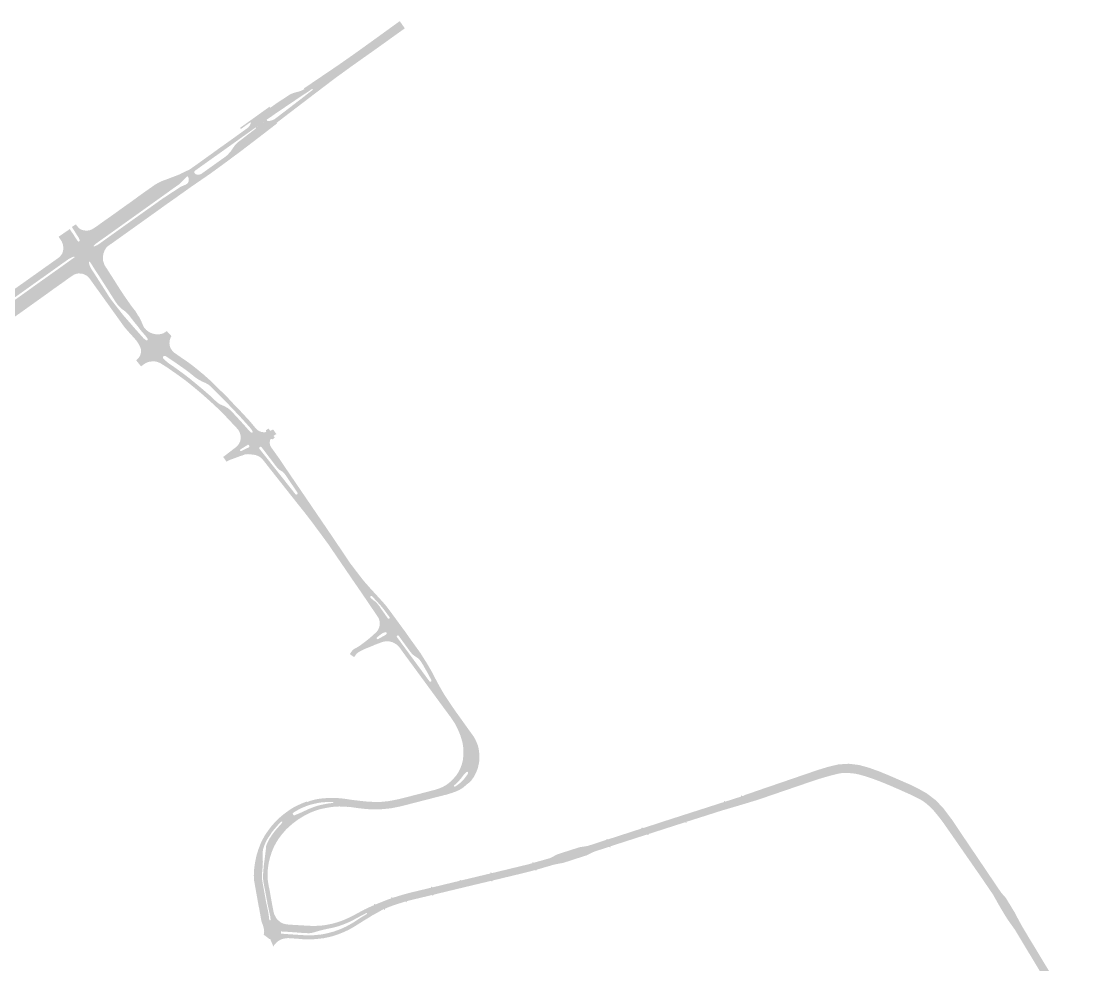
# Model space of a CAD drawing. Header units: inches. Extents: x 96822 to 101067, y 435686 to 441786.
# Drawn here: x 99727 to 100735, y 440887 to 441786 of the extents above; entities that cross this region are included whole.
import ezdxf

# ---------------------------------------------------------------- set-up
doc = ezdxf.new("R2010")
doc.units = ezdxf.units.IN
doc.header["$MEASUREMENT"] = 0

msp = doc.modelspace()

# ---------------------------------------------------------------- hatches: boundary and pattern name
for points in [[(100039.3, 441740.8), (100025.9, 441731.1), (100023.3, 441729.1), (100018.3, 441725.3), (100007.9, 441717.4), (100005.3, 441721.2), (100005.1, 441721.4), (100002.2, 441725.5), (100014.6, 441733.9), (100028.8, 441743.5), (100045.8, 441755.4), (100065.4, 441769.5), (100088.2, 441786), (100093, 441779.1), (100061.7, 441756.7), (100058.4, 441754.4), (100041.9, 441742.7), (100039.3, 441740.8)], [(99863.8, 441620.5), (99823.2, 441591.5), (99808.9, 441581.3), (99804.8, 441578.4), (99802.4, 441576.7), (99799.5, 441574.6), (99798.7, 441574.1), (99798.4, 441573.8), (99797.9, 441573.4), (99797.4, 441573), (99796.9, 441572.5), (99796.6, 441572.2), (99796.5, 441572), (99796.5, 441571.6), (99778.1, 441561.5), (99777.7, 441561.7), (99776.9, 441561.3), (99776.2, 441561.1), (99775.6, 441560.8), (99774.9, 441560.5), (99774.3, 441560.2), (99773.6, 441559.9), (99773, 441559.5), (99772.4, 441559.2), (99772, 441558.9), (99769.9, 441557.4), (99765.9, 441554.6), (99761, 441559.1), (99762.7, 441560.3), (99763.9, 441561.3), (99764.7, 441562.2), (99765.4, 441563.1), (99765.6, 441563.3), (99765.8, 441563.5), (99766, 441563.9), (99766.2, 441564.2), (99766.4, 441564.5), (99766.6, 441564.9), (99766.7, 441565.3), (99766.9, 441565.6), (99767, 441566), (99767.1, 441566.4), (99767.1, 441566.8), (99767.2, 441567.2), (99767.4, 441568), (99767.5, 441568.8), (99767.5, 441569.6), (99767.5, 441570.6), (99767.5, 441570.6), (99767.1, 441573.1), (99766.6, 441574.7), (99766.5, 441574.9), (99766.5, 441574.9), (99766.5, 441574.9), (99766.5, 441574.9), (99766.5, 441574.9), (99766.5, 441575), (99766.5, 441575), (99766.5, 441575), (99766.5, 441575), (99766.5, 441575), (99766.5, 441575), (99766.4, 441575), (99766.4, 441575), (99766.3, 441575.2), (99766.2, 441575.5), (99766, 441575.9), (99765.8, 441576.3), (99765.5, 441576.7), (99765.4, 441576.9), (99764.5, 441578.3), (99763.8, 441579.3), (99763, 441580.5), (99773.7, 441587.9), (99774.6, 441586.4), (99777.4, 441582.3), (99779, 441579.7), (99780.4, 441577.6), (99781.5, 441576.2), (99781.8, 441576), (99782.1, 441575.9), (99782.5, 441576), (99782.8, 441576.2), (99783, 441576.5), (99783.1, 441576.8), (99783.1, 441577.2), (99783, 441577.3), (99783, 441577.6), (99782.8, 441578), (99782.6, 441578.5), (99782.4, 441579), (99782.2, 441579.5), (99781.9, 441580), (99781.6, 441580.4), (99781.3, 441580.9), (99781.1, 441581.2), (99779.5, 441583.8), (99776.9, 441587.9), (99775.6, 441589.9), (99779.5, 441592.3), (99780.2, 441591.4), (99781.2, 441590.2), (99781.4, 441589.9), (99781.7, 441589.6), (99782, 441589.3), (99782.3, 441589), (99782.6, 441588.7), (99782.9, 441588.4), (99783.3, 441588.2), (99783.6, 441587.9), (99784, 441587.7), (99784.3, 441587.5), (99784.9, 441587.3), (99785.3, 441587.1), (99785.7, 441587), (99786.1, 441586.9), (99786.6, 441586.7), (99787, 441586.7), (99787.4, 441586.6), (99787.9, 441586.5), (99788.3, 441586.5), (99788.7, 441586.4), (99789.2, 441586.4), (99789.6, 441586.4), (99790, 441586.4), (99791.1, 441586.5), (99791.6, 441586.5), (99792.1, 441586.6), (99792.5, 441586.7), (99792.9, 441586.8), (99793.3, 441586.9), (99793.6, 441587.1), (99793.9, 441587.2), (99794.3, 441587.3), (99797.3, 441589.1), (99799.4, 441590.5), (99800.7, 441591.4), (99801.6, 441592.1), (99804.9, 441594.5), (99814.3, 441601.1), (99823.6, 441607.8), (99832.9, 441614.4), (99842.2, 441621.2), (99851.6, 441627.8), (99853.4, 441629.1), (99854.1, 441629.5), (99854.7, 441630), (99855.4, 441630.4), (99856.1, 441630.8), (99856.8, 441631.2), (99857.5, 441631.6), (99858.2, 441632), (99858.9, 441632.4), (99859.6, 441632.7), (99860.3, 441633.1), (99861.4, 441633.6), (99862.6, 441634), (99866.4, 441635.4), (99872.2, 441637.6), (99878.2, 441639.9), (99878.5, 441640), (99878.9, 441640.2), (99879.2, 441640.4), (99879.6, 441640.7), (99879.9, 441640.9), (99880.2, 441640.9), (99887.8, 441644.6), (99888.5, 441645), (99889.6, 441645.8), (99894.7, 441649.4), (99911, 441661.1), (99918.7, 441666.7), (99919.9, 441667.5), (99922.2, 441669.1), (99935, 441678.3), (99942.6, 441683.8), (99942.9, 441684), (99943.3, 441684.3), (99943.7, 441684.7), (99944.1, 441685), (99944.4, 441685.4), (99944.7, 441685.8), (99945, 441686.2), (99945.3, 441686.6), (99945.4, 441686.8), (99945.6, 441687.2), (99945.7, 441687.5), (99945.9, 441687.9), (99946, 441688.3), (99946.1, 441688.8), (99946.2, 441689.2), (99946.2, 441689.6), (99946.2, 441689.9), (99942.1, 441687), (99936.6, 441683.1), (99936.6, 441683.6), (99936.4, 441683.7), (99936.3, 441683.9), (99936.3, 441683.9), (99936.1, 441684), (99935.7, 441684.1), (99962.5, 441703.3), (99964.1, 441704.4), (99964.7, 441703.4), (99971.9, 441708.5), (99980.6, 441714.1), (99982.4, 441715.4), (99985.3, 441716.9), (99987.2, 441717.6), (99987.9, 441717.8), (99992, 441718.9), (99993.2, 441719.3), (99994.4, 441719.7), (99996.2, 441720.6), (99997.2, 441721.2), (99996.9, 441721.9), (100000, 441724), (100002.2, 441725.5), (100005.1, 441721.4), (100004.7, 441721.4), (100000, 441718.2), (99998.3, 441717.1), (99994.9, 441714.9), (99969.2, 441697.5), (99969.2, 441697.4), (99967.1, 441696), (99961.8, 441692.4), (99950.6, 441684.5), (99935, 441673.4), (99931.7, 441671), (99893.1, 441643.5), (99892.6, 441642.9), (99892.4, 441642.2), (99892.4, 441641.3), (99892.9, 441640.8), (99893.7, 441640.2), (99894.7, 441639.8), (99895.7, 441639.7), (99896.7, 441639.7), (99897.9, 441640), (99899, 441640.4), (99886.4, 441631.2), (99885.7, 441631.2), (99886.3, 441632), (99886.6, 441632.6), (99886.8, 441633), (99886.9, 441633.4), (99887, 441633.8), (99887.1, 441634.2), (99887.1, 441634.7), (99887.1, 441635.1), (99887.1, 441635.6), (99887, 441636), (99886.9, 441636.4), (99886.7, 441636.8), (99886.6, 441637.2), (99886.3, 441637.6), (99886.1, 441637.9), (99885.9, 441638.1), (99885.6, 441638.1), (99883.3, 441635.9), (99877.6, 441630.3), (99872.6, 441626.8), (99863.8, 441620.5)], [(99956.8, 441677.4), (99938.5, 441663.4), (99923.6, 441652.3), (99907.4, 441640.5), (99889.5, 441628.2), (99882.9, 441623.5), (99877.6, 441619.8), (99876.6, 441619), (99867.2, 441612.4), (99866.2, 441611.7), (99815.7, 441575.6), (99814, 441574.4), (99813.3, 441573.9), (99811.9, 441573), (99810.4, 441571.9), (99810.4, 441571.9), (99810.1, 441571.6), (99809.8, 441571.4), (99809.4, 441571.1), (99809.1, 441570.8), (99808.7, 441570.4), (99808.4, 441570), (99808.2, 441569.7), (99807.9, 441569.2), (99807.6, 441568.8), (99807.4, 441568.3), (99807.4, 441568.2), (99807, 441567.7), (99806.8, 441567.3), (99806.6, 441566.8), (99806.4, 441566.4), (99806.2, 441565.9), (99806.1, 441565.4), (99805.9, 441565.1), (99805.8, 441564.8), (99805.7, 441564.2), (99805.6, 441563.7), (99805.5, 441563), (99805.4, 441562.5), (99805.3, 441561.9), (99805.2, 441560.7), (99805.2, 441559.6), (99805.3, 441558.9), (99805.3, 441558.4), (99805.4, 441558), (99805.5, 441557.5), (99805.6, 441557), (99805.8, 441556.6), (99805.9, 441556.1), (99806.1, 441555.7), (99806.2, 441555.3), (99797.5, 441549.4), (99797.1, 441550), (99795.7, 441552.3), (99794.6, 441554.1), (99793.8, 441555.1), (99793.6, 441555.6), (99793.3, 441556), (99793.1, 441556.3), (99792.8, 441556.6), (99792.6, 441556.8), (99792.3, 441556.9), (99792, 441556.8), (99791.8, 441556.5), (99791.9, 441556.1), (99791.9, 441555.6), (99792.1, 441555.1), (99792.2, 441554.5), (99792.4, 441553.9), (99792.5, 441553.4), (99792.7, 441552.8), (99792.9, 441552.4), (99793.8, 441550.6), (99794.1, 441550), (99795.5, 441547.9), (99789.7, 441543.5), (99789.4, 441543.7), (99789, 441543.9), (99788.6, 441544.1), (99788.2, 441544.3), (99787.8, 441544.5), (99787.4, 441544.7), (99787, 441544.9), (99786.5, 441545), (99786.1, 441545.1), (99785.7, 441545.3), (99785.3, 441545.3), (99784.2, 441545.5), (99783.2, 441545.5), (99782.2, 441545.6), (99781.4, 441545.5), (99780.8, 441545.4), (99780.4, 441545.3), (99780, 441545.2), (99779.7, 441545.1), (99779.3, 441545), (99778.9, 441544.9), (99778.5, 441544.8), (99777.9, 441544.6), (99777.1, 441544), (99775.5, 441543), (99774.6, 441542.3), (99773.4, 441541.6), (99767.1, 441553), (99771.1, 441555.8), (99773.1, 441557.3), (99778, 441560.8), (99778.2, 441561.1), (99778.1, 441561.5), (99796.4, 441571.6), (99796.9, 441571.4), (99797.1, 441571.4), (99797.3, 441571.5), (99797.7, 441571.6), (99798.2, 441571.8), (99798.6, 441572), (99799.1, 441572.2), (99799.5, 441572.4), (99800, 441572.6), (99800.4, 441572.9), (99800.8, 441573.1), (99801.2, 441573.4), (99801.5, 441573.6), (99803.2, 441574.8), (99806, 441576.8), (99810, 441579.7), (99836.2, 441598.4), (99855.2, 441611.9), (99860.9, 441616), (99862.5, 441617.1), (99872.6, 441623.7), (99874.1, 441624.7), (99879.5, 441628.2), (99884.1, 441630.2), (99885, 441630.7), (99885.7, 441631.2), (99886.4, 441631.2), (99899, 441640.4), (99918.2, 441654.1), (99921.5, 441656.4), (99923.1, 441657.7), (99924.1, 441658.6), (99925, 441659.5), (99925, 441659.6), (99926.6, 441661.3), (99927.3, 441662.2), (99929.5, 441665.5), (99930.3, 441666.5), (99930.9, 441667.4), (99931.8, 441668.4), (99932.8, 441669.4), (99933.7, 441670.3), (99934.6, 441671.1), (99935.9, 441672.1), (99936.1, 441672.2), (99951, 441683.7), (99951.2, 441684), (99951.1, 441684.4), (99950.6, 441684.5), (99961.7, 441692.3), (99961.6, 441691.7), (99961.6, 441691.3), (99962.1, 441690.9), (99962.6, 441690.8), (99963.4, 441690.8), (99964.2, 441690.9), (99965.2, 441691.1), (99965.9, 441691.3), (99969, 441692.6), (99969.3, 441692.9), (99971.3, 441694.4), (99996, 441713.3), (99999.2, 441715.8), (100000, 441716.5), (100005.2, 441720.5), (100005.3, 441720.7), (100005.3, 441721.2), (100007.9, 441717.4), (99978.8, 441695.2), (99971.4, 441689.5), (99970.7, 441688.9), (99971.1, 441688.4), (99966.4, 441684.8), (99956.8, 441677.4)], [(99693.8, 441503.2), (99663.2, 441481.3), (99659.4, 441486.5), (99670.9, 441494.8), (99682.7, 441503.2), (99694.5, 441511.6), (99699.5, 441515.3), (99702.8, 441517.6), (99705.2, 441519.4), (99706.2, 441520.1), (99707.2, 441520.9), (99748.2, 441550), (99758.6, 441557.4), (99761, 441559.1), (99765.9, 441554.6), (99765.9, 441554.6), (99759.5, 441550), (99732.1, 441530.5), (99708.3, 441513.5), (99693.8, 441503.2)], [(99738.1, 441516.3), (99728, 441509.1), (99722.9, 441505.5), (99722.3, 441505.1), (99721.8, 441504.7), (99721.2, 441504.3), (99720.6, 441504), (99720.1, 441503.6), (99719.5, 441503.3), (99718.9, 441503), (99718.3, 441502.7), (99717.7, 441502.4), (99717.5, 441502.3), (99717.3, 441502.2), (99716.5, 441501.8), (99715.8, 441501.5), (99715, 441501.1), (99714.2, 441500.8), (99713.4, 441500.5), (99712.6, 441500.2), (99711.2, 441499.6), (99710.6, 441499.4), (99709.9, 441499.1), (99709.3, 441498.8), (99708.7, 441498.6), (99708.1, 441498.3), (99707.5, 441498), (99706.9, 441497.6), (99706.3, 441497.3), (99706.3, 441497.3), (99705.1, 441496.6), (99704.3, 441496), (99703.4, 441495.5), (99702.6, 441494.9), (99701.7, 441494.3), (99695.9, 441490.1), (99685.7, 441482.9), (99675.6, 441475.7), (99670, 441471.7), (99666.2, 441477), (99679.2, 441486.2), (99697.1, 441499), (99697.9, 441499.6), (99698.6, 441500.1), (99699.2, 441500.6), (99699.9, 441501.1), (99700.5, 441501.6), (99701.2, 441502.2), (99701.8, 441502.7), (99702.4, 441503.3), (99703, 441503.9), (99703.6, 441504.5), (99704.2, 441505.1), (99704.8, 441505.7), (99705.4, 441506.3), (99707.3, 441508.6), (99708.6, 441510.1), (99709.2, 441510.7), (99710.2, 441511.8), (99710.6, 441512.2), (99711, 441512.6), (99711.5, 441513), (99713.4, 441514.5), (99715.3, 441516.1), (99719.2, 441518.8), (99743.9, 441536.5), (99762.9, 441550), (99767.1, 441553), (99773.4, 441541.6), (99768.5, 441538), (99758.3, 441530.8), (99748.2, 441523.5), (99738.1, 441516.3)], [(99826, 441523.7), (99827.9, 441521), (99832.6, 441514.3), (99836.6, 441509.2), (99838.6, 441505.7), (99839.4, 441504.6), (99840, 441503.6), (99840.5, 441502.6), (99841, 441501.6), (99841.5, 441500.6), (99842, 441499.6), (99842.4, 441498.6), (99842.9, 441497.6), (99843.2, 441496.6), (99843.7, 441495.6), (99843.9, 441495.2), (99844, 441494.9), (99844.2, 441494.6), (99844.4, 441494.3), (99844.6, 441494), (99844.9, 441493.6), (99845.1, 441493.4), (99845.4, 441493), (99846.6, 441491.7), (99846.9, 441491.5), (99848.2, 441490.5), (99848.9, 441490), (99849.4, 441489.6), (99849.9, 441489.4), (99850.4, 441489.2), (99850.8, 441489), (99851.3, 441488.8), (99851.8, 441488.6), (99852.3, 441488.4), (99852.8, 441488.3), (99853.1, 441488.2), (99853.8, 441488), (99854.8, 441487.8), (99855, 441487.8), (99855.3, 441487.7), (99855.8, 441487.7), (99856.3, 441487.6), (99856.7, 441487.6), (99857.2, 441487.6), (99857.7, 441487.6), (99858.2, 441487.6), (99858.6, 441487.6), (99859.1, 441487.6), (99860.1, 441487.8), (99860.8, 441487.9), (99861.2, 441488), (99861.6, 441488.1), (99862, 441488.3), (99862.3, 441488.4), (99862.7, 441488.5), (99863.1, 441488.7), (99863.4, 441488.9), (99863.8, 441489.1), (99864.2, 441489.3), (99864.5, 441489.5), (99864.8, 441489.7), (99865.7, 441490.3), (99866.1, 441490.7), (99870.6, 441485.8), (99858.5, 441472.1), (99847.9, 441482.5), (99847.9, 441483), (99847.7, 441483.4), (99847.5, 441483.9), (99847.3, 441484.3), (99847, 441484.6), (99846.8, 441485), (99846.5, 441485.3), (99846.3, 441485.6), (99846, 441486), (99845.8, 441486.2), (99845.5, 441486.6), (99845, 441487.1), (99844.2, 441488.1), (99843.7, 441488.7), (99842.4, 441490.1), (99841.3, 441491.4), (99840.3, 441492.8), (99837.3, 441496.6), (99835.4, 441498.9), (99832.9, 441502.1), (99831.7, 441503.7), (99831.4, 441504.1), (99831.1, 441504.6), (99830.7, 441505), (99830.4, 441505.4), (99830, 441505.8), (99829.7, 441506.3), (99829.3, 441506.7), (99828.9, 441507.1), (99828.5, 441507.5), (99828.2, 441507.9), (99827.5, 441508.5), (99827.3, 441508.7), (99827, 441509), (99826.5, 441509.4), (99826, 441509.8), (99825.6, 441510.1), (99825.1, 441510.5), (99824.7, 441510.7), (99824.1, 441511.2), (99823.5, 441511.6), (99823, 441512.1), (99822.4, 441512.5), (99821.9, 441513), (99821.4, 441513.5), (99820.9, 441514), (99819.6, 441515.5), (99819.4, 441515.6), (99817.2, 441518.7), (99816.1, 441520.4), (99810.3, 441529.6), (99800.4, 441545), (99797.5, 441549.4), (99806.2, 441555.3), (99806.4, 441554.8), (99806.5, 441554.3), (99806.7, 441553.9), (99806.9, 441553.5), (99807.1, 441553.1), (99807.3, 441552.7), (99807.5, 441552.4), (99807.6, 441552.2), (99808.4, 441551), (99809, 441550.2), (99809, 441550.2), (99809.1, 441550), (99812.6, 441544.5), (99813.1, 441543.8), (99820.3, 441532.4), (99825.3, 441524.7), (99826, 441523.7)], [(99829.9, 441499.8), (99835.8, 441493), (99841.3, 441486.8), (99841.9, 441486.1), (99842.7, 441485.2), (99843.3, 441484.6), (99843.5, 441484.3), (99843.8, 441483.9), (99844.1, 441483.7), (99844.4, 441483.4), (99844.7, 441483.2), (99845, 441482.9), (99845.4, 441482.7), (99845.7, 441482.5), (99846.1, 441482.2), (99846.4, 441482), (99846.5, 441482), (99846.5, 441482), (99846.5, 441481.9), (99846.6, 441481.9), (99846.6, 441481.9), (99846.6, 441481.9), (99846.6, 441481.9), (99846.8, 441481.8), (99847.2, 441481.8), (99847.5, 441482), (99847.8, 441482.2), (99847.9, 441482.5), (99858.5, 441472.1), (99857.9, 441471.5), (99848.9, 441461.3), (99846.8, 441460.6), (99844.5, 441459.2), (99841.6, 441457), (99837, 441462.8), (99837, 441462.8), (99838.4, 441464.2), (99839.7, 441465.7), (99840.4, 441466.8), (99840.9, 441467.9), (99841.4, 441469.7), (99841.6, 441471.7), (99841.4, 441473.7), (99840.7, 441475.5), (99839.7, 441477.8), (99838.5, 441479.6), (99837.6, 441480.9), (99837.1, 441481.7), (99836.5, 441482.3), (99834.9, 441484.2), (99830, 441489.6), (99828.1, 441491.8), (99827.7, 441492.2), (99827.4, 441492.6), (99827.1, 441493), (99826.8, 441493.4), (99826.4, 441493.8), (99826.1, 441494.1), (99825.9, 441494.3), (99793.2, 441539.8), (99793, 441540.1), (99792.9, 441540.3), (99792.6, 441540.6), (99792.5, 441540.8), (99791.6, 441541.7), (99791.5, 441541.9), (99790.6, 441542.7), (99789.7, 441543.5), (99795.5, 441547.9), (99796.4, 441546.5), (99798.3, 441543.6), (99803.7, 441535.1), (99807, 441530), (99811.2, 441523.3), (99812.1, 441522), (99813, 441520.8), (99813.9, 441519.6), (99814.8, 441518.4), (99817.9, 441514.4), (99819.7, 441512.1), (99823.4, 441507.4), (99825.5, 441504.8), (99827.7, 441502.3), (99829.9, 441499.8)], [(99928.2, 441417.4), (99920.8, 441425), (99916.5, 441429.3), (99907.7, 441438.1), (99906.9, 441438.8), (99905.7, 441439.7), (99904.4, 441440.4), (99903.1, 441441.2), (99899.9, 441442.6), (99897.7, 441443.7), (99896, 441444.7), (99894.3, 441445.8), (99891.9, 441447.6), (99891.1, 441448.3), (99888, 441450.8), (99883.6, 441454.1), (99879.1, 441457.3), (99875.8, 441459.6), (99870.8, 441463), (99865, 441466.8), (99864.2, 441467), (99863.5, 441466.9), (99862.9, 441466.5), (99857.9, 441471.5), (99858.5, 441472.1), (99870.6, 441485.8), (99870, 441484.9), (99869.1, 441482.4), (99868.8, 441481), (99868.7, 441479.4), (99868.7, 441478.7), (99868.7, 441478.7), (99868.8, 441477.8), (99868.9, 441476.9), (99869.3, 441475.8), (99869.6, 441474.8), (99870, 441474), (99870.5, 441473.1), (99871.1, 441472.3), (99871.8, 441471.4), (99872.6, 441470.6), (99873.3, 441470), (99874.8, 441469), (99879.8, 441465.5), (99883.1, 441463.3), (99887.1, 441460.5), (99890.6, 441457.9), (99895.1, 441454.3), (99895.1, 441454.3), (99901.6, 441448.9), (99907.1, 441444), (99912.3, 441439), (99919.9, 441431.5), (99923, 441428.4), (99924.9, 441426.5), (99930.2, 441420.8), (99931, 441420), (99928.2, 441417.4)], [(99964.8, 441387.2), (99964.5, 441386.2), (99964.4, 441385.6), (99964.3, 441384.7), (99964.3, 441383.8), (99964.4, 441383.1), (99964.5, 441382.3), (99964.6, 441382), (99964.8, 441381.5), (99965.3, 441380.5), (99966, 441379.4), (99968.4, 441376.1), (99971.8, 441371.3), (99973.6, 441368.8), (99977.8, 441362.5), (99994.4, 441338.1), (99990.4, 441335.2), (99990.7, 441335.6), (99990.9, 441335.9), (99990.9, 441336.3), (99990.7, 441336.7), (99978.9, 441354.1), (99978, 441355.3), (99976.9, 441356.3), (99975.7, 441357.2), (99974.4, 441357.9), (99973.2, 441358.7), (99972.1, 441359.7), (99971.1, 441360.8), (99970.2, 441362), (99958.1, 441377.9), (99956.6, 441379.8), (99956.5, 441380), (99947.6, 441393.8), (99948, 441394.2), (99948, 441394.8), (99947.2, 441396.4), (99946, 441398), (99942, 441402.5), (99935.3, 441409.9), (99928.3, 441417.2), (99928.2, 441417.4), (99931, 441420), (99935, 441415.9), (99939.6, 441410.9), (99943.8, 441406.5), (99947.7, 441401.9), (99951.2, 441397.7), (99952.7, 441396.4), (99954.3, 441395.3), (99956.2, 441394.6), (99958.1, 441394.3), (99959.9, 441394.3), (99960.6, 441394.6), (99960.9, 441395.3), (99960.6, 441396.1), (99963.1, 441397.8), (99964.4, 441395.9), (99964.6, 441395.8), (99964.8, 441395.7), (99965.1, 441395.8), (99967.5, 441396.9), (99970.6, 441392.5), (99968.3, 441391.2), (99968.1, 441391.1), (99968, 441390.8), (99968.1, 441390.5), (99969.1, 441389.1), (99966.7, 441387.4), (99966.4, 441387.7), (99966, 441387.9), (99965.6, 441387.9), (99965.3, 441387.7), (99964.9, 441387.5), (99964.8, 441387.2)], [(100000, 441329.9), (100024.8, 441293.5), (100029.9, 441285.9), (100024.1, 441281.7), (100022, 441284.8), (100020.9, 441286.5), (100019.7, 441288.1), (100013.1, 441297.1), (100007.8, 441304.2), (100005.8, 441307), (100000, 441314.6), (99996.6, 441318.9), (99986.1, 441332.1), (99990.2, 441335), (99994.4, 441338.1), (100000, 441329.9)], [(100059.3, 440932.2), (100056.9, 440935.8), (100056.8, 440936), (100056.8, 440936), (100054.7, 440939.6), (100056, 440940.2), (100058.5, 440941.4), (100059.6, 440941.9), (100062.8, 440943.3), (100063.8, 440943.8), (100063.4, 440944.5), (100063.9, 440944.7), (100065, 440944.3), (100070, 440946.3), (100072.2, 440947.2), (100076, 440948.7), (100080.2, 440950.2), (100080, 440951), (100080.5, 440951.2), (100081.5, 440950.7), (100085.5, 440951.9), (100089.3, 440953.1), (100093.2, 440954.2), (100097.1, 440955.3), (100116.7, 440960), (100118.1, 440960.3), (100117.9, 440961.1), (100118.4, 440961.3), (100119.4, 440960.6), (100129.2, 440963), (100145.5, 440966.9), (100145.3, 440967.7), (100145.8, 440967.8), (100146.7, 440967.2), (100147.5, 440967.4), (100174.7, 440973.9), (100174.5, 440974.7), (100175, 440974.9), (100176.1, 440974.2), (100210.4, 440982.5), (100212.3, 440983), (100214.7, 440983.7), (100214.5, 440984.5), (100215, 440984.6), (100216, 440984.1), (100229, 440987.8), (100230.9, 440988.3), (100232.5, 440988.9), (100237.8, 440991.9), (100239.3, 440992.4), (100244.7, 440994.1), (100245.9, 440994.5), (100251.6, 440996.3), (100253.4, 440996.9), (100258.8, 440998.6), (100259.8, 440998.9), (100266.8, 441000), (100268.3, 441000.4), (100274, 441002.2), (100284.9, 441005.8), (100285.5, 441006.7), (100286, 441006.9), (100286.3, 441006.2), (100318.4, 441016.6), (100318.9, 441017.6), (100319.4, 441017.7), (100319.7, 441017), (100332.6, 441021.1), (100339.2, 441023.3), (100393.7, 441040.8), (100396.5, 441041.7), (100397.1, 441041.9), (100397.5, 441042.6), (100397.6, 441042.9), (100398.2, 441043.1), (100398.4, 441042.3), (100399.1, 441042.5), (100413.4, 441047.1), (100413.9, 441048.2), (100414.4, 441048.3), (100414.6, 441047.5), (100416, 441048), (100416.3, 441048.1), (100416.3, 441048.3), (100431.9, 441053.7), (100487.1, 441072.6), (100496.7, 441075.5), (100500, 441076.3), (100506.4, 441077.8), (100516.3, 441078.4), (100526.2, 441077.2), (100535.8, 441074.5), (100545.5, 441071), (100554.7, 441067.2), (100572.9, 441059.3), (100574.3, 441058.7), (100570.8, 441050.9), (100565, 441053.5), (100555.6, 441057.6), (100546.1, 441061.5), (100538.6, 441064.3), (100532.6, 441066.3), (100526.6, 441068), (100523, 441068.8), (100519.5, 441069.3), (100515.5, 441069.6), (100512.4, 441069.7), (100509.4, 441069.5), (100507.4, 441069.2), (100505.3, 441068.7), (100500, 441067.4), (100499.2, 441067.2), (100492.4, 441065.3), (100486.5, 441063.5), (100483.4, 441062.5), (100434.6, 441045.8), (100430.3, 441044.3), (100428, 441043.6), (100414.2, 441039.4), (100400.9, 441035.5), (100396.5, 441034.2), (100395.1, 441033.8), (100392.6, 441033), (100387.9, 441031.5), (100380.4, 441029.1), (100377.9, 441028.3), (100361.5, 441023.1), (100361.8, 441022.3), (100361.3, 441022.1), (100360.3, 441022.7), (100325.2, 441011.4), (100325.4, 441010.6), (100325, 441010.5), (100323.9, 441011), (100288.9, 440999.7), (100289.1, 440998.9), (100288.7, 440998.7), (100287.6, 440999.2), (100274.3, 440994.9), (100272.5, 440994.2), (100271.5, 440993.8), (100266, 440991), (100264.5, 440990.6), (100259.2, 440988.8), (100257.4, 440988.3), (100251.6, 440986.4), (100250.4, 440986), (100245, 440984.3), (100243.6, 440983.9), (100236.6, 440982.6), (100234.7, 440982.1), (100232.7, 440981.6), (100230.9, 440981), (100227, 440979.9), (100218.8, 440977.5), (100218.2, 440976.5), (100217.7, 440976.4), (100217.5, 440977.2), (100211.2, 440975.5), (100203.4, 440973.6), (100176.9, 440967.2), (100176.3, 440966.3), (100175.7, 440966.1), (100175.6, 440966.9), (100166.3, 440964.7), (100149.2, 440960.6), (100132.9, 440956.7), (100120.6, 440953.7), (100119.9, 440952.7), (100119.4, 440952.6), (100119.3, 440953.4), (100099.2, 440948.6), (100095.2, 440947.6), (100094.6, 440946.6), (100094.1, 440946.4), (100093.9, 440947.2), (100089.6, 440945.9), (100081.9, 440943.4), (100078.1, 440942), (100074.3, 440940.4), (100073.9, 440939.3), (100073.4, 440939.1), (100073, 440939.9), (100069.9, 440938.3), (100066.4, 440936.3), (100062, 440933.9), (100059.6, 440932.3), (100059.3, 440932.2)], [(100614.5, 441025.2), (100621.4, 441014.9), (100622.4, 441013.4), (100661.6, 440955.4), (100666, 440950.5), (100666.2, 440950.1), (100658.7, 440944.8), (100658.5, 440945.2), (100653.8, 440953.6), (100642.2, 440970.6), (100616, 441008.3), (100610.9, 441015.6), (100610.9, 441015.6), (100606.6, 441021.8), (100603, 441026.6), (100599.1, 441031.4), (100597, 441033.9), (100594.2, 441036.9), (100589.9, 441040.6), (100587.1, 441042.7), (100583.6, 441044.8), (100578.9, 441047.1), (100574.4, 441049.3), (100570.8, 441050.9), (100574.3, 441058.7), (100582, 441055), (100590.8, 441050), (100599.5, 441043.3), (100606.4, 441035.9), (100613.5, 441026.5), (100614.5, 441025.2)], [(100692, 440905.9), (100721.2, 440857.5), (100725.6, 440850), (100728.8, 440844.7), (100731.4, 440840.4), (100735.5, 440833.6), (100729.1, 440829.6), (100716.8, 440850), (100674.7, 440920.1), (100669.7, 440927.1), (100666.9, 440931.1), (100666.7, 440931.5), (100665, 440934.2), (100660.4, 440941.9), (100658.7, 440944.8), (100666.2, 440950.1), (100667.9, 440947.3), (100672.7, 440939.4), (100674.3, 440936.8), (100674.6, 440936.3), (100678.2, 440929.3), (100681.6, 440923.2), (100685.9, 440916), (100687.9, 440912.6), (100692, 440905.9)], [(99967.4, 440903.7), (99967.7, 440904.4), (99968.2, 440905.8), (99968.8, 440908), (99969.4, 440910.8), (99969.9, 440913.4), (99970.2, 440916.4), (99970.4, 440917.8), (99970.4, 440919.3), (99970.5, 440921.1), (99970.5, 440922.8), (99970.4, 440924.5), (99970.2, 440926.4), (99970, 440928.4), (99969.7, 440930.4), (99969.2, 440932.5), (99968.9, 440933.9), (99968.8, 440934.4), (99970.3, 440931.7), (99971.6, 440929.8), (99973.9, 440928), (99974.6, 440927.4), (99977.2, 440926), (99978, 440925.9), (99980.1, 440925.4), (99983.2, 440925.1), (100000, 440924.1), (100002, 440924), (100006, 440923.9), (100010.1, 440924), (100014.3, 440924.3), (100017.5, 440924.7), (100021.5, 440925.5), (100025.4, 440926.4), (100029.5, 440927.6), (100030.7, 440928), (100034.5, 440929.4), (100038.1, 440931), (100041.8, 440932.7), (100045.4, 440934.6), (100049.1, 440936.6), (100052.4, 440938.4), (100054.7, 440939.6), (100056.8, 440936), (100056.4, 440936.2), (100046.6, 440931), (100042.9, 440929), (100040.3, 440927.7), (100037.5, 440926.5), (100033.7, 440925), (100030, 440923.7), (100026.1, 440922.6), (100022.2, 440921.7), (100018.2, 440920.9), (100014.3, 440920), (100012.3, 440919.5), (100006.5, 440917.8), (100004.6, 440917.3), (100002.6, 440917), (100000.7, 440916.9), (100000, 440917), (99998.6, 440917), (99979.5, 440918.4), (99975.4, 440918.6), (99975.1, 440918.6), (99975, 440918.3), (99975, 440918.1), (99974.9, 440917.6), (99974.9, 440917.2), (99974.9, 440917.1), (99974.9, 440916.9), (99975, 440916.7), (99975.2, 440916.6), (99975.3, 440916.6), (99975.9, 440916.5), (99976.5, 440916.4), (99977.1, 440916.4), (99977.7, 440916.3), (99978.3, 440916.3), (99979, 440916.2), (99995.9, 440915.1), (100000, 440914.9), (100000.6, 440914.9), (100001.9, 440914.9), (100005.9, 440915), (100009.9, 440915.4), (100013.9, 440915.8), (100017.9, 440916.6), (100021.8, 440917.6), (100025.5, 440918.6), (100029.5, 440920), (100033.2, 440921.5), (100036.9, 440923.2), (100040.4, 440925.1), (100043.9, 440927.1), (100047.4, 440929.4), (100049.8, 440931), (100053.2, 440933.1), (100056.7, 440935.2), (100056.9, 440935.3), (100057, 440935.5), (100056.9, 440935.8), (100059.3, 440932.2), (100053.4, 440928.6), (100046.6, 440924.3), (100043, 440922.1), (100039.3, 440920.1), (100035.7, 440918.4), (100031.9, 440916.8), (100028.2, 440915.4), (100024.4, 440914.2), (100020.4, 440913.2), (100019.1, 440912.9), (100015.8, 440912.2), (100009.5, 440911.5), (100004.6, 440911.1), (100000.2, 440911), (100000, 440911), (99997.1, 440911.1), (99990.7, 440911.7), (99986.1, 440912), (99981.4, 440912.3), (99981, 440912.2), (99980.7, 440912.2), (99980.3, 440912.2), (99979.9, 440912.2), (99979.5, 440912.1), (99979.2, 440912.1), (99978.8, 440912), (99978.4, 440911.9), (99978.1, 440911.9), (99977.7, 440911.8), (99977.3, 440911.7), (99977, 440911.6), (99976.6, 440911.5), (99976, 440911.3), (99975.5, 440911.2), (99975.3, 440911.1), (99975.1, 440911), (99974.8, 440910.9), (99974.6, 440910.8), (99974.4, 440910.7), (99974.1, 440910.6), (99973.9, 440910.4), (99973.7, 440910.3), (99973.5, 440910.2), (99973.3, 440910), (99973, 440909.9), (99972.8, 440909.8), (99972.6, 440909.6), (99972.4, 440909.5), (99972.2, 440909.3), (99972, 440909.2), (99971.8, 440909), (99971.6, 440908.9), (99971.4, 440908.7), (99971.2, 440908.5), (99971, 440908.3), (99970.8, 440908.1), (99970.6, 440907.9), (99970.4, 440907.8), (99970.2, 440907.6), (99970, 440907.3), (99969.8, 440907.1), (99969.6, 440906.9), (99969.4, 440906.7), (99969.2, 440906.5), (99969, 440906.3), (99968.9, 440906.1), (99968.7, 440905.8), (99968.5, 440905.6), (99968.4, 440905.4), (99968.2, 440905.1), (99967.4, 440903.7)]]:
    msp.add_hatch(color=256).paths.add_polyline_path(points, flags=0)
h = msp.add_hatch(color=256)
h.paths.add_polyline_path([(99986.1, 441332.1), (99972.2, 441349.7), (99961.3, 441363.5), (99961.2, 441363.6), (99960.9, 441364.1), (99957.8, 441368), (99956.6, 441369.3), (99955.4, 441370.3), (99954.6, 441370.9), (99953.5, 441371.5), (99952.8, 441371.8), (99951.2, 441372.4), (99950.2, 441372.6), (99949.3, 441372.8), (99947.8, 441373), (99945, 441373.3), (99943.5, 441373.4), (99942.1, 441373.3), (99940.6, 441373.1), (99939.3, 441372.6), (99938, 441372.1), (99936, 441371.5), (99927.1, 441368.2), (99926, 441367.8), (99925.7, 441367.7), (99924.9, 441367.3), (99923.5, 441366.4), (99923.1, 441366.2), (99919.9, 441370.7), (99930.7, 441379), (99931.9, 441379.9), (99932.9, 441380.8), (99933.9, 441381.9), (99934.8, 441383), (99935.4, 441384.2), (99936, 441385.5), (99936.3, 441386.5), (99936.5, 441387.8), (99936.6, 441389.3), (99936.5, 441390.6), (99936.3, 441392), (99935.9, 441393.3), (99935.5, 441394.3), (99934.9, 441395.5), (99933.8, 441397.2), (99921, 441410.8), (99920.8, 441411), (99913.8, 441417.9), (99907.2, 441424), (99899.2, 441431.1), (99891.8, 441437.3), (99884.5, 441443.2), (99875.7, 441449.6), (99866.2, 441456.2), (99860, 441460.1), (99856.7, 441461.4), (99854.4, 441461.8), (99852.3, 441461.8), (99849.3, 441461.4), (99848.9, 441461.3), (99857.9, 441471.5), (99862.9, 441466.5), (99862.9, 441466.5), (99862.9, 441466.5), (99862.6, 441466), (99862.6, 441465.7), (99862.6, 441464.9), (99863.1, 441464.3), (99865.3, 441462.2), (99866.8, 441460.9), (99868.9, 441459.3), (99873, 441456.5), (99877.1, 441453.6), (99881.2, 441450.6), (99885.2, 441447.6), (99888.5, 441445), (99889.1, 441444.5), (99893, 441441.3), (99896.9, 441438.1), (99900.7, 441434.9), (99904.5, 441431.6), (99908.3, 441428.3), (99913.4, 441423.4), (99915, 441422.2), (99916.6, 441421), (99921.2, 441419), (99923, 441418), (99924.7, 441417), (99926.1, 441415.8), (99926.3, 441415.7), (99926.3, 441415.7), (99928.6, 441413.4), (99929.9, 441412), (99931.6, 441410.2), (99940.1, 441400.9), (99944.7, 441395.6), (99945.4, 441394.9), (99946.2, 441394.3), (99947, 441393.8), (99947.6, 441393.8), (99956.5, 441380), (99956.2, 441380.3), (99955.9, 441380.4), (99955.5, 441380.4), (99955.1, 441380.3), (99954.6, 441379.9), (99954.3, 441379.6), (99954.2, 441379.2), (99954.3, 441378.7), (99954.6, 441378.3), (99956.1, 441376.4), (99988.8, 441335.2), (99989.1, 441335), (99989.5, 441334.9), (99989.8, 441334.9), (99990.2, 441335), (99986.1, 441332.1)], flags=0)
h.paths.add_polyline_path([(99936.8, 441376.4), (99937.1, 441376.4), (99944.4, 441379.9), (99944.7, 441380.2), (99944.8, 441380.6), (99944.9, 441381), (99944.8, 441381.3), (99944.5, 441381.8), (99944.2, 441382.2), (99944, 441382.2), (99943.5, 441382.4), (99943.2, 441382.2), (99936.4, 441377.9), (99936.1, 441377.7), (99936, 441377.5), (99936, 441377.1), (99936.1, 441376.8), (99936.3, 441376.6), (99936.5, 441376.5), (99936.8, 441376.4)], flags=0)
h = msp.add_hatch(color=256)
h.paths.add_polyline_path([(100081.8, 441220), (100092.2, 441205.8), (100092.3, 441205.8), (100093.9, 441203.5), (100095.3, 441201.5), (100096.1, 441200.3), (100096.3, 441200), (100106.6, 441185.7), (100107.9, 441183.9), (100111.6, 441178), (100113.6, 441174.9), (100115.7, 441171.3), (100118.3, 441166.9), (100120.2, 441163.3), (100124.3, 441155.4), (100126.7, 441151.1), (100128.7, 441147.6), (100130.8, 441144.1), (100133, 441140.7), (100136, 441136.2), (100138.2, 441132.9), (100140.3, 441130), (100134.3, 441126), (100091.5, 441184.3), (100088.3, 441188.8), (100087.3, 441190), (100086.3, 441191), (100085.2, 441192), (100083.5, 441193), (100082.3, 441193.7), (100082.2, 441193.8), (100080.9, 441194.3), (100079.5, 441194.7), (100078, 441195), (100076.5, 441195.1), (100075, 441195.1), (100073.7, 441194.9), (100072.9, 441194.7), (100072, 441194.5), (100070.7, 441194.1), (100064.6, 441191.8), (100064.1, 441191.6), (100062.1, 441190.7), (100056.1, 441188.3), (100054.9, 441187.8), (100054.2, 441187.5), (100048.5, 441184.5), (100047.8, 441183.9), (100047, 441183.2), (100046.4, 441182.4), (100044.7, 441180), (100040.6, 441182.9), (100042.9, 441186.2), (100043.6, 441186.9), (100044.3, 441187.5), (100045.5, 441188.2), (100047.7, 441189.4), (100048.7, 441190), (100051.1, 441191.6), (100052.7, 441192.8), (100055.9, 441195.2), (100059.4, 441198), (100061.7, 441200), (100063.2, 441201.4), (100064.7, 441202.7), (100066, 441204), (100067.1, 441205.3), (100067.9, 441206.7), (100068.6, 441208.5), (100069, 441210.3), (100069.1, 441212.2), (100069, 441214), (100068.5, 441215.9), (100068, 441217.1), (100067.4, 441218.2), (100052.3, 441240.5), (100052, 441241), (100049.8, 441244.1), (100048.4, 441246.2), (100047, 441248.3), (100045.8, 441249.9), (100024.1, 441281.7), (100029.9, 441285.9), (100040.7, 441269.8), (100049, 441258.9), (100050.3, 441257.2), (100051.6, 441255.6), (100053.1, 441253.6), (100055.9, 441250.3), (100056.4, 441249.8), (100057.6, 441248.4), (100059.7, 441246), (100060.2, 441245.4), (100060.6, 441245), (100063.1, 441242.3), (100067.7, 441237.3), (100069.5, 441235.3), (100073.2, 441231.2), (100075.8, 441228.1), (100076.9, 441226.6), (100078.8, 441224.1), (100079.9, 441222.6), (100080, 441222.5), (100081.8, 441220)], flags=0)
h.paths.add_polyline_path([(100075.6, 441203.3), (100075, 441203.7), (100074.3, 441203.8), (100073.8, 441203.6), (100072.5, 441203.1), (100070.8, 441202.2), (100068, 441200), (100066.5, 441198.8), (100066.3, 441198.3), (100066.3, 441197.8), (100066.5, 441197.4), (100066.8, 441197.2), (100067.3, 441197.1), (100067.7, 441197.3), (100072.6, 441200), (100075.1, 441201.4), (100075.5, 441201.9), (100075.8, 441202.5), (100075.8, 441202.9), (100075.6, 441203.3)], flags=0)
h.paths.add_polyline_path([(100085.5, 441200.2), (100085.4, 441200), (100085.3, 441199.8), (100085.4, 441199.4), (100085.5, 441199.1), (100116.4, 441157.1), (100116.6, 441156.8), (100116.9, 441156.7), (100117.2, 441156.6), (100117.6, 441156.6), (100118.1, 441157), (100118.3, 441157.3), (100118.4, 441157.7), (100118.3, 441158.1), (100116.5, 441161.6), (100114.4, 441165.5), (100110.6, 441172.2), (100109, 441174.8), (100108.3, 441175.9), (100107.4, 441177.1), (100106.4, 441178.2), (100105.3, 441179.2), (100104.1, 441180), (100102.8, 441180.8), (100101.6, 441181.6), (100100.4, 441182.7), (100099.4, 441183.7), (100098.4, 441184.9), (100087.4, 441200), (100087.1, 441200.3), (100086.9, 441200.5), (100086.5, 441200.7), (100086.1, 441200.6), (100085.7, 441200.5), (100085.5, 441200.2)], flags=0)
h.paths.add_polyline_path([(100077.8, 441216.6), (100078.2, 441216.7), (100078.5, 441217), (100078.6, 441217.4), (100078.6, 441217.7), (100078.5, 441218.1), (100078.2, 441218.5), (100076.9, 441220.2), (100073.5, 441224.8), (100070.7, 441228.3), (100070.4, 441228.6), (100070.2, 441228.6), (100069.3, 441227.9), (100069.2, 441227.7), (100069.6, 441227.2), (100075.3, 441219.1), (100076.5, 441217.4), (100076.8, 441217), (100077.1, 441216.7), (100077.4, 441216.6), (100077.8, 441216.6)], flags=0)
h.paths.add_polyline_path([(100068.6, 441228.7), (100069.1, 441228), (100069.2, 441228), (100070.2, 441228.7), (100070.2, 441228.9), (100069.4, 441229.8), (100065.3, 441234.3), (100061.8, 441238), (100061.5, 441238.2), (100061.1, 441238.3), (100060.7, 441238.2), (100060.4, 441238), (100060.2, 441237.7), (100060.1, 441237.3), (100060.2, 441236.9), (100060.4, 441236.6), (100061.4, 441235.6), (100062.6, 441234.6), (100064.9, 441232.9), (100065.6, 441232.2), (100066.7, 441231.1), (100068.6, 441228.7)], flags=0)
h = msp.add_hatch(color=256)
h.paths.add_polyline_path([(100141.8, 441052), (100137.6, 441050.5), (100133.5, 441049.2), (100130.6, 441048.5), (100089.4, 441037.9), (100084.7, 441036.9), (100080.1, 441036), (100075.4, 441035.5), (100070.8, 441035.1), (100066.4, 441034.9), (100061.8, 441034.9), (100057.2, 441035.2), (100052.9, 441035.6), (100048.7, 441036.1), (100039.4, 441037.4), (100039.4, 441037.2), (100037.4, 441037.4), (100033.4, 441037.6), (100030.4, 441037.7), (100028.4, 441037.6), (100026.7, 441037.6), (100025.3, 441037.4), (100024.7, 441045.8), (100024.7, 441045.8), (100026.6, 441045.8), (100028.5, 441045.7), (100030.4, 441045.6), (100034.4, 441045.2), (100036.6, 441044.9), (100038.8, 441044.6), (100040.9, 441044.2), (100048.4, 441043.3), (100053.6, 441042.7), (100057.8, 441042.3), (100062.3, 441042.1), (100065.8, 441042), (100070.6, 441042.1), (100076.9, 441042.7), (100083, 441043.8), (100088.6, 441045), (100104.2, 441049), (100119.6, 441053), (100121.8, 441053.6), (100126.5, 441055.1), (100129.5, 441056.5), (100132.7, 441058.3), (100136.2, 441061), (100139.1, 441063.8), (100141.8, 441067), (100142.2, 441067.5), (100143.3, 441069.2), (100144.1, 441070.4), (100145.9, 441074), (100147.4, 441077.9), (100148.3, 441081.6), (100148.8, 441086), (100148.9, 441090), (100148.7, 441094.1), (100148.1, 441098.1), (100147, 441102.1), (100146, 441105.4), (100144.2, 441109.7), (100142.5, 441113.4), (100140.6, 441117), (100138.7, 441119.9), (100136.8, 441122.7), (100134.3, 441126), (100140.3, 441130), (100140.5, 441129.6), (100157.5, 441105.9), (100158.7, 441104.3), (100160, 441102), (100161, 441099.8), (100162.2, 441097), (100162.7, 441095.6), (100163.1, 441094.2), (100163.4, 441092.7), (100163.6, 441091.2), (100164.1, 441087.3), (100164.1, 441086.6), (100164.1, 441086), (100164.1, 441085.4), (100164.1, 441084.8), (100164.1, 441084.2), (100164.1, 441083.5), (100164.1, 441082.9), (100164, 441082.3), (100164, 441081.7), (100163.9, 441081.1), (100163.9, 441080.5), (100163.8, 441079.8), (100163.7, 441079.2), (100163.6, 441078.6), (100163.5, 441078), (100163.3, 441077.4), (100163.2, 441076.8), (100163.1, 441076.2), (100162.9, 441075.6), (100162.8, 441075), (100162.6, 441074.4), (100162.4, 441073.8), (100162.2, 441073.2), (100162, 441072.6), (100161.8, 441072.1), (100161.6, 441071.5), (100161.3, 441070.9), (100161.1, 441070.3), (100160.8, 441069.8), (100160.6, 441069.2), (100160.3, 441068.7), (100160, 441068.1), (100159.7, 441067.6), (100159.4, 441067), (100159.1, 441066.5), (100158.8, 441065.9), (100158.5, 441065.4), (100158.1, 441064.9), (100157.8, 441064.4), (100157.4, 441063.9), (100157.1, 441063.4), (100156.7, 441062.9), (100156.3, 441062.4), (100155.9, 441061.9), (100154.3, 441060.4), (100153.5, 441059.8), (100152, 441058.6), (100150.4, 441057.2), (100148.3, 441055.5), (100145.3, 441053.6), (100141.8, 441052)], flags=0)
h.paths.add_polyline_path([(100140, 441056.9), (100140.3, 441056.7), (100140.5, 441056.6), (100140.8, 441056.6), (100141.1, 441056.7), (100143.1, 441058.1), (100144.8, 441059.3), (100145.5, 441059.9), (100147, 441061.3), (100147.9, 441062.2), (100149.3, 441063.7), (100150.1, 441064.6), (100151.3, 441066.3), (100152.5, 441067.9), (100153.2, 441069.2), (100153.3, 441069.6), (100153.3, 441069.9), (100153.2, 441070.3), (100152.6, 441070.8), (100151.8, 441070.5), (100150.7, 441069.5), (100149.3, 441068), (100148.7, 441067.2), (100147.4, 441065.5), (100146, 441063.7), (100143.9, 441061.4), (100142.9, 441060.3), (100141.9, 441059.4), (100141, 441058.6), (100140.2, 441058), (100140, 441057.8), (100139.8, 441057.5), (100139.9, 441057.2), (100140, 441056.9)], flags=0)
h = msp.add_hatch(color=256)
h.paths.add_polyline_path([(99989.6, 441024), (99986.4, 441021.6), (99983.2, 441018.9), (99981.8, 441017.6), (99981.5, 441017.3), (99980, 441015.9), (99978.7, 441014.4), (99978.1, 441013.7), (99976, 441011.3), (99974.8, 441009.7), (99972.4, 441006.5), (99971.7, 441005.3), (99970.8, 441003.9), (99970, 441002.5), (99968.6, 440999.9), (99968.1, 440998.8), (99967.6, 440997.7), (99967.1, 440996.6), (99966.7, 440995.5), (99966.3, 440994.4), (99965.8, 440993.2), (99965.5, 440992.1), (99965.1, 440990.9), (99964.7, 440989.8), (99964.4, 440988.6), (99964.1, 440987.4), (99963.8, 440986.2), (99963.7, 440985.6), (99963.5, 440984.9), (99963.3, 440983.8), (99963.1, 440982.7), (99962.9, 440981.6), (99962.8, 440980.5), (99962.6, 440979.4), (99962.5, 440978.3), (99962.4, 440977.2), (99962.3, 440976.1), (99962.2, 440975), (99962.2, 440973.9), (99962.2, 440972.8), (99962.2, 440971.7), (99962.3, 440969.3), (99962.4, 440968.1), (99962.5, 440966.8), (99962.7, 440965.6), (99962.9, 440964.3), (99963.1, 440963.1), (99963.3, 440961.8), (99964.1, 440958.2), (99966, 440947.3), (99967.6, 440938.9), (99967.9, 440937.2), (99968.8, 440934.4), (99968.8, 440934.4), (99968.9, 440933.9), (99969.2, 440932.5), (99969.7, 440930.4), (99970, 440928.4), (99970.2, 440926.4), (99970.4, 440924.5), (99970.5, 440922.8), (99970.5, 440921.1), (99970.4, 440919.3), (99970.4, 440917.8), (99970.2, 440916.4), (99969.9, 440913.4), (99969.4, 440910.8), (99968.8, 440908), (99968.2, 440905.8), (99967.7, 440904.4), (99964.9, 440910.9), (99964.8, 440911.2), (99964.6, 440911.4), (99964.3, 440911.5), (99964, 440911.6), (99963.8, 440911.5), (99958.5, 440915.6), (99958.6, 440915.9), (99958.7, 440916.3), (99958.8, 440916.6), (99958.8, 440917), (99958.9, 440917.4), (99958.9, 440917.8), (99958.9, 440918.1), (99959, 440918.5), (99958.9, 440918.9), (99958.9, 440919.3), (99958.9, 440919.6), (99958.9, 440920), (99958.8, 440920.3), (99958.7, 440920.9), (99958.6, 440921.4), (99958.5, 440922), (99958.3, 440922.6), (99958.2, 440923.1), (99958, 440923.7), (99957.8, 440924.2), (99957.7, 440924.8), (99957.5, 440925.3), (99957.2, 440926), (99957, 440926.5), (99956.8, 440927), (99956.7, 440927.4), (99956.5, 440927.9), (99956.4, 440928.4), (99956.3, 440928.9), (99956.2, 440929.4), (99956.1, 440929.9), (99956, 440930.4), (99955.9, 440930.9), (99955.8, 440931.3), (99955.3, 440934.3), (99954.6, 440938.2), (99954.2, 440940.5), (99953.9, 440941.7), (99951.7, 440953.9), (99949.8, 440964.6), (99949.7, 440965.3), (99949.5, 440966.1), (99949.4, 440966.9), (99949.4, 440967.7), (99949.3, 440968.4), (99949.2, 440969.2), (99949.2, 440970), (99949.2, 440970.8), (99949.1, 440971.6), (99949.1, 440972.3), (99949.2, 440973.1), (99949.2, 440973.9), (99949.3, 440975.8), (99949.3, 440976.9), (99949.4, 440978), (99949.6, 440979.2), (99949.7, 440980.3), (99949.8, 440981.4), (99950, 440982.5), (99950.2, 440983.6), (99950.4, 440985.1), (99950.7, 440986.5), (99951, 440987.9), (99951.3, 440989.3), (99951.6, 440990.6), (99951.9, 440991.9), (99952.3, 440993.1), (99952.7, 440994.3), (99953.1, 440995.8), (99953.6, 440997.2), (99954.1, 440998.6), (99954.7, 441000), (99955.2, 441001.4), (99955.8, 441002.8), (99956.4, 441004.2), (99957, 441005.3), (99957.6, 441006.5), (99958.2, 441007.6), (99958.8, 441008.7), (99959.4, 441009.8), (99960.1, 441010.9), (99962.8, 441014.8), (99965, 441017.7), (99966.1, 441019.2), (99970.8, 441024.4), (99975.4, 441028.6), (99979, 441031.4), (99983.3, 441034.5), (99987.6, 441037.2), (99990.5, 441038.6), (99993.2, 441039.8), (99995.2, 441040.7), (99996.7, 441041.3), (99999.3, 441042.3), (100000, 441042), (100002.8, 441043), (100005.6, 441043.8), (100008.3, 441044.5), (100012, 441045.1), (100013.8, 441045.3), (100015.6, 441045.5), (100017.4, 441045.6), (100019.2, 441045.7), (100021, 441045.8), (100022.9, 441045.8), (100024.7, 441045.8), (100025.3, 441037.4), (100022, 441037), (100019.2, 441036.5), (100016.3, 441036), (100013.5, 441035.4), (100010.8, 441034.7), (100007.8, 441033.7), (100006.8, 441033.3), (100004.9, 441032.6), (100003, 441031.8), (100000, 441030.3), (99999.4, 441030), (99996.7, 441028.6), (99992.9, 441026.3), (99991.2, 441025.2), (99989.6, 441024)], flags=0)
h.paths.add_polyline_path([(99976.2, 441022.8), (99976.2, 441023.1), (99975.9, 441023.3), (99975.7, 441023.4), (99975.4, 441023.3), (99973.8, 441021.9), (99972.4, 441020.4), (99969.8, 441017.4), (99968.5, 441015.9), (99967.2, 441014.3), (99966, 441012.7), (99964.9, 441011), (99963.8, 441009.3), (99962.4, 441007.3), (99961.7, 441006.1), (99961.4, 441005.4), (99961, 441004.7), (99960.7, 441004), (99960.3, 441003.3), (99960, 441002.6), (99959.7, 441001.9), (99959.4, 441001.2), (99959.1, 441000.4), (99958.8, 440999.7), (99958.6, 440999), (99958.3, 440998.2), (99958, 440997.2), (99957.9, 440996.9), (99957.9, 440996.6), (99957.8, 440996.3), (99957.8, 440996), (99957.7, 440995.7), (99957.7, 440995.4), (99957.6, 440995.1), (99957.6, 440994.8), (99957.5, 440994.5), (99957.5, 440994.2), (99957.5, 440993.9), (99957.5, 440993.6), (99957.5, 440993.3), (99957.5, 440993), (99957.5, 440992.7), (99957.5, 440992.4), (99957.5, 440992.1), (99957.5, 440991.8), (99957.5, 440991.5), (99957.5, 440991.2), (99957.6, 440989.6), (99957.6, 440987.8), (99957.7, 440984.8), (99957.6, 440982.4), (99957.6, 440981.5), (99957.3, 440977.9), (99957.1, 440976.1), (99956.9, 440973.2), (99956.9, 440971.2), (99956.9, 440969.3), (99957, 440968.1), (99957.2, 440966.7), (99957.7, 440963.8), (99959.6, 440953.4), (99960.8, 440946.4), (99960.9, 440946.2), (99962.8, 440937.3), (99963.4, 440933.4), (99963.6, 440931.7), (99963.8, 440929.8), (99964, 440929.5), (99964.2, 440929.3), (99964.5, 440929.2), (99964.8, 440929.4), (99965, 440929.6), (99965.1, 440929.9), (99964.8, 440932.6), (99961.9, 440946), (99961.9, 440946.4), (99959.7, 440958.2), (99958.1, 440966.5), (99958, 440967.9), (99957.9, 440969), (99957.9, 440972.5), (99958.1, 440975.6), (99958.7, 440982.2), (99959.1, 440985.3), (99959.4, 440987.4), (99959.7, 440989.8), (99960.4, 440995.4), (99960.6, 440997.2), (99960.6, 440997.4), (99960.6, 440997.6), (99960.6, 440997.8), (99960.6, 440998), (99960.6, 440998.2), (99960.6, 440998.4), (99960.6, 440998.6), (99960.7, 440998.8), (99960.7, 440999), (99960.7, 440999.2), (99960.7, 440999.4), (99960.8, 440999.6), (99960.8, 440999.8), (99960.9, 441000), (99960.9, 441000.1), (99961, 441000.3), (99961, 441000.5), (99961.1, 441000.7), (99961.1, 441000.9), (99961.2, 441001.1), (99961.2, 441001.3), (99961.3, 441001.5), (99961.4, 441001.7), (99962.1, 441003.2), (99962.8, 441004.6), (99963.5, 441006), (99964.2, 441007.3), (99965.5, 441009.2), (99966.6, 441010.9), (99967.8, 441012.5), (99969, 441014.1), (99970.3, 441015.6), (99971.6, 441017.2), (99974.3, 441020.1), (99975, 441020.9), (99976.1, 441022.5), (99976.2, 441022.8)], flags=0)
h.paths.add_polyline_path([(99986.8, 441029.7), (99987.2, 441029.4), (99987.5, 441029.3), (99988.1, 441029.3), (99988.7, 441029.5), (99989.6, 441030), (99993, 441031.4), (100000, 441034.6), (100001.2, 441035.2), (100005, 441036.7), (100006.8, 441037.4), (100009.7, 441038.3), (100012.6, 441039.1), (100015.6, 441039.7), (100018.5, 441040.3), (100021.5, 441040.7), (100024.5, 441041.1), (100024.7, 441041.2), (100024.9, 441041.4), (100025, 441041.7), (100024.9, 441041.9), (100024.8, 441042.1), (100024.5, 441042.1), (100021.4, 441042.1), (100018.4, 441041.9), (100015.4, 441041.7), (100012.4, 441041.4), (100009.4, 441040.9), (100006.5, 441040.2), (100003.5, 441039.5), (100000.6, 441038.6), (100000, 441038.4), (99998, 441037.6), (99996.6, 441037), (99995, 441036.4), (99992.3, 441035.1), (99988.2, 441032.7), (99987.9, 441032.6), (99987, 441032), (99986.5, 441031.4), (99986.3, 441031.2), (99986.2, 441030.8), (99986.3, 441030.4), (99986.5, 441030.1), (99986.8, 441029.7)], flags=0)

doc.saveas('drawing.dxf')
